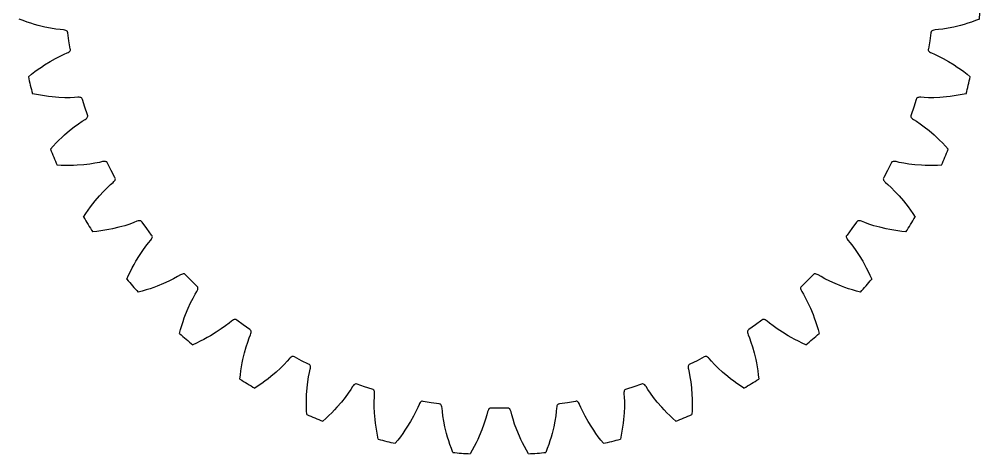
# Model space of a CAD drawing. Extents: x 5.5 to 80.9, y -37.7 to 37.7.
# Drawn here: x 5.6 to 80.9, y -37.7 to -3.6 of the extents above; entities that cross this region are included whole.
import ezdxf

# ---------------------------------------------------------------- set-up
doc = ezdxf.new("R2010")
doc.units = 0

msp = doc.modelspace()

# ---------------------------------------------------------------- linework, layer by layer
at = {"layer": 'layer0'}
for p, q in [((5.876, -3.759), (5.576, -3.648)), ((6.191, -3.869), (5.876, -3.759)), ((80.524, -3.759), (80.209, -3.869)), ((80.824, -3.648), (80.524, -3.759)), ((6.492, -3.967), (6.191, -3.869)), ((6.781, -4.055), (6.492, -3.967)), ((7.058, -4.133), (6.781, -4.055)), ((7.573, -4.26), (7.058, -4.133)), ((8.036, -4.354), (7.573, -4.26)), ((8.442, -4.419), (8.036, -4.354)), ((8.792, -4.46), (8.442, -4.419)), ((9.046, -4.482), (8.792, -4.46)), ((9.14, -4.498), (9.046, -4.482)), ((9.218, -4.52), (9.14, -4.498)), ((9.279, -4.546), (9.218, -4.52)), ((77.182, -4.52), (77.121, -4.546)), ((77.26, -4.498), (77.182, -4.52)), ((77.354, -4.482), (77.26, -4.498)), ((77.608, -4.46), (77.354, -4.482)), ((77.958, -4.419), (77.608, -4.46)), ((78.364, -4.354), (77.958, -4.419)), ((78.827, -4.26), (78.364, -4.354)), ((79.342, -4.133), (78.827, -4.26)), ((79.619, -4.055), (79.342, -4.133)), ((79.908, -3.967), (79.619, -4.055)), ((80.209, -3.869), (79.908, -3.967)), ((9.325, -4.577), (9.279, -4.546)), ((9.355, -4.611), (9.325, -4.577)), ((9.368, -4.648), (9.355, -4.611)), ((9.378, -4.722), (9.368, -4.648)), ((9.47, -5.342), (9.378, -4.722)), ((77.022, -4.722), (76.93, -5.342)), ((77.032, -4.648), (77.022, -4.722)), ((77.045, -4.611), (77.032, -4.648)), ((77.075, -4.577), (77.045, -4.611)), ((77.121, -4.546), (77.075, -4.577)), ((9.574, -5.96), (9.47, -5.342)), ((9.587, -6.034), (9.574, -5.96)), ((76.826, -5.96), (76.813, -6.034)), ((76.93, -5.342), (76.826, -5.96)), ((8, -6.958), (8.411, -6.726)), ((8.411, -6.726), (8.778, -6.539)), ((8.778, -6.539), (9.098, -6.391)), ((9.098, -6.391), (9.333, -6.291)), ((9.333, -6.291), (9.417, -6.247)), ((9.417, -6.247), (9.484, -6.203)), ((9.484, -6.203), (9.535, -6.159)), ((9.535, -6.159), (9.569, -6.115)), ((9.569, -6.115), (9.586, -6.073)), ((9.586, -6.073), (9.587, -6.034)), ((76.813, -6.034), (76.814, -6.073)), ((76.814, -6.073), (76.831, -6.115)), ((76.831, -6.115), (76.865, -6.159)), ((76.865, -6.159), (76.916, -6.203)), ((76.916, -6.203), (76.983, -6.247)), ((76.983, -6.247), (77.067, -6.291)), ((77.067, -6.291), (77.302, -6.391)), ((77.302, -6.391), (77.622, -6.539)), ((77.622, -6.539), (77.989, -6.726)), ((77.989, -6.726), (78.4, -6.958)), ((7.062, -7.57), (7.311, -7.397)), ((7.311, -7.397), (7.55, -7.238)), ((7.55, -7.238), (8, -6.958)), ((78.4, -6.958), (78.85, -7.238)), ((78.85, -7.238), (79.089, -7.397)), ((79.089, -7.397), (79.338, -7.57)), ((6.291, -8.157), (6.541, -7.958)), ((6.541, -7.958), (6.806, -7.757)), ((6.806, -7.757), (7.062, -7.57)), ((79.338, -7.57), (79.594, -7.757)), ((79.594, -7.757), (79.859, -7.958)), ((79.859, -7.958), (80.109, -8.157)), ((6.924, -9.552), (6.61, -9.488)), ((7.252, -9.611), (6.924, -9.552)), ((7.564, -9.661), (7.252, -9.611)), ((7.864, -9.702), (7.564, -9.661)), ((8.15, -9.736), (7.864, -9.702)), ((8.678, -9.781), (8.15, -9.736)), ((9.15, -9.801), (8.678, -9.781)), ((9.913, -9.787), (9.561, -9.802)), ((10.168, -9.77), (9.913, -9.787)), ((10.263, -9.771), (10.168, -9.77)), ((10.343, -9.78), (10.263, -9.771)), ((10.408, -9.796), (10.343, -9.78)), ((76.057, -9.78), (75.992, -9.796)), ((76.137, -9.771), (76.057, -9.78)), ((76.232, -9.77), (76.137, -9.771)), ((76.487, -9.787), (76.232, -9.77)), ((76.839, -9.802), (76.487, -9.787)), ((77.722, -9.781), (77.25, -9.801)), ((78.25, -9.736), (77.722, -9.781)), ((78.536, -9.702), (78.25, -9.736)), ((78.836, -9.661), (78.536, -9.702)), ((79.148, -9.611), (78.836, -9.661)), ((79.476, -9.552), (79.148, -9.611)), ((79.79, -9.488), (79.476, -9.552)), ((9.561, -9.802), (9.15, -9.801)), ((10.458, -9.82), (10.408, -9.796)), ((10.493, -9.849), (10.458, -9.82)), ((10.511, -9.883), (10.493, -9.849)), ((10.533, -9.955), (10.511, -9.883)), ((10.721, -10.553), (10.533, -9.955)), ((75.867, -9.955), (75.679, -10.553)), ((75.889, -9.883), (75.867, -9.955)), ((75.907, -9.849), (75.889, -9.883)), ((75.942, -9.82), (75.907, -9.849)), ((75.992, -9.796), (75.942, -9.82)), ((77.25, -9.801), (76.839, -9.802)), ((10.92, -11.147), (10.721, -10.553)), ((10.913, -11.349), (10.939, -11.301)), ((10.945, -11.218), (10.92, -11.147)), ((10.939, -11.301), (10.95, -11.257)), ((10.95, -11.257), (10.945, -11.218)), ((75.455, -11.218), (75.45, -11.257)), ((75.45, -11.257), (75.461, -11.301)), ((75.48, -11.147), (75.455, -11.218)), ((75.461, -11.301), (75.487, -11.349)), ((75.679, -10.553), (75.48, -11.147)), ((9.892, -12.085), (10.224, -11.843)), ((10.224, -11.843), (10.518, -11.647)), ((10.518, -11.647), (10.734, -11.512)), ((10.734, -11.512), (10.81, -11.455)), ((10.81, -11.455), (10.87, -11.401)), ((10.87, -11.401), (10.913, -11.349)), ((75.487, -11.349), (75.53, -11.401)), ((75.53, -11.401), (75.59, -11.455)), ((75.59, -11.455), (75.666, -11.512)), ((75.666, -11.512), (75.882, -11.647)), ((75.882, -11.647), (76.176, -11.843)), ((76.176, -11.843), (76.508, -12.085)), ((8.91, -12.921), (9.121, -12.726)), ((9.121, -12.726), (9.522, -12.379)), ((9.522, -12.379), (9.892, -12.085)), ((76.508, -12.085), (76.878, -12.379)), ((76.878, -12.379), (77.279, -12.726)), ((77.279, -12.726), (77.49, -12.921)), ((8.237, -13.595), (8.468, -13.354)), ((8.468, -13.354), (8.691, -13.13)), ((8.691, -13.13), (8.91, -12.921)), ((77.49, -12.921), (77.709, -13.13)), ((77.709, -13.13), (77.932, -13.354)), ((77.932, -13.354), (78.163, -13.595)), ((8.021, -13.831), (8.237, -13.595)), ((78.163, -13.595), (78.379, -13.831)), ((10.633, -15.061), (10.104, -15.099)), ((11.102, -15.007), (10.633, -15.061)), ((11.508, -14.943), (11.102, -15.007)), ((11.854, -14.874), (11.508, -14.943)), ((12.103, -14.817), (11.854, -14.874)), ((12.197, -14.803), (12.103, -14.817)), ((12.277, -14.8), (12.197, -14.803)), ((12.344, -14.806), (12.277, -14.8)), ((12.397, -14.821), (12.344, -14.806)), ((12.436, -14.844), (12.397, -14.821)), ((12.46, -14.875), (12.436, -14.844)), ((12.493, -14.943), (12.46, -14.875)), ((12.772, -15.504), (12.493, -14.943)), ((73.907, -14.943), (73.628, -15.504)), ((73.94, -14.875), (73.907, -14.943)), ((73.964, -14.844), (73.94, -14.875)), ((74.003, -14.821), (73.964, -14.844)), ((74.056, -14.806), (74.003, -14.821)), ((74.123, -14.8), (74.056, -14.806)), ((74.203, -14.803), (74.123, -14.8)), ((74.297, -14.817), (74.203, -14.803)), ((74.546, -14.874), (74.297, -14.817)), ((74.892, -14.943), (74.546, -14.874)), ((75.298, -15.007), (74.892, -14.943)), ((75.767, -15.061), (75.298, -15.007)), ((76.296, -15.099), (75.767, -15.061)), ((8.865, -15.109), (8.545, -15.095)), ((9.198, -15.116), (8.865, -15.109)), ((9.514, -15.117), (9.198, -15.116)), ((9.817, -15.111), (9.514, -15.117)), ((10.104, -15.099), (9.817, -15.111)), ((13.062, -16.06), (12.772, -15.504)), ((73.628, -15.504), (73.338, -16.06)), ((76.583, -15.111), (76.296, -15.099)), ((76.886, -15.117), (76.583, -15.111)), ((77.202, -15.116), (76.886, -15.117)), ((77.535, -15.109), (77.202, -15.116)), ((77.855, -15.095), (77.535, -15.109)), ((12.742, -16.617), (12.935, -16.449)), ((12.935, -16.449), (13.001, -16.381)), ((13.001, -16.381), (13.051, -16.318)), ((13.051, -16.318), (13.086, -16.26)), ((13.097, -16.126), (13.062, -16.06)), ((13.086, -16.26), (13.104, -16.209)), ((13.108, -16.163), (13.097, -16.126)), ((13.104, -16.209), (13.108, -16.163)), ((73.303, -16.126), (73.292, -16.163)), ((73.292, -16.163), (73.296, -16.209)), ((73.296, -16.209), (73.314, -16.26)), ((73.338, -16.06), (73.303, -16.126)), ((73.314, -16.26), (73.349, -16.318)), ((73.349, -16.318), (73.399, -16.381)), ((73.399, -16.381), (73.465, -16.449)), ((73.465, -16.449), (73.658, -16.617)), ((11.873, -17.495), (12.192, -17.147)), ((12.192, -17.147), (12.483, -16.856)), ((12.483, -16.856), (12.742, -16.617)), ((73.658, -16.617), (73.917, -16.856)), ((73.917, -16.856), (74.208, -17.147)), ((74.208, -17.147), (74.527, -17.495)), ((11.353, -18.126), (11.532, -17.9)), ((11.532, -17.9), (11.873, -17.495)), ((74.527, -17.495), (74.868, -17.9)), ((74.868, -17.9), (75.047, -18.126)), ((10.795, -18.897), (10.985, -18.623)), ((10.985, -18.623), (11.17, -18.367)), ((11.17, -18.367), (11.353, -18.126)), ((75.047, -18.126), (75.23, -18.367)), ((75.23, -18.367), (75.415, -18.623)), ((75.415, -18.623), (75.605, -18.897)), ((10.618, -19.164), (10.795, -18.897)), ((14.804, -19.499), (14.567, -19.594)), ((14.894, -19.471), (14.804, -19.499)), ((14.973, -19.455), (14.894, -19.471)), ((15.04, -19.45), (14.973, -19.455)), ((15.095, -19.457), (15.04, -19.45)), ((15.137, -19.474), (15.095, -19.457)), ((15.166, -19.501), (15.137, -19.474)), ((15.208, -19.563), (15.166, -19.501)), ((15.572, -20.073), (15.208, -19.563)), ((71.192, -19.563), (70.828, -20.073)), ((71.234, -19.501), (71.192, -19.563)), ((71.263, -19.474), (71.234, -19.501)), ((71.305, -19.457), (71.263, -19.474)), ((71.36, -19.45), (71.305, -19.457)), ((71.427, -19.455), (71.36, -19.45)), ((71.506, -19.471), (71.427, -19.455)), ((71.596, -19.499), (71.506, -19.471)), ((71.833, -19.594), (71.596, -19.499)), ((75.605, -18.897), (75.782, -19.164)), ((11.651, -20.294), (11.333, -20.331)), ((11.981, -20.249), (11.651, -20.294)), ((12.294, -20.2), (11.981, -20.249)), ((12.592, -20.147), (12.294, -20.2)), ((12.874, -20.09), (12.592, -20.147)), ((13.39, -19.97), (12.874, -20.09)), ((13.845, -19.843), (13.39, -19.97)), ((14.236, -19.717), (13.845, -19.843)), ((14.567, -19.594), (14.236, -19.717)), ((15.945, -20.577), (15.572, -20.073)), ((70.828, -20.073), (70.455, -20.577)), ((72.164, -19.717), (71.833, -19.594)), ((72.555, -19.843), (72.164, -19.717)), ((73.01, -19.97), (72.555, -19.843)), ((73.526, -20.09), (73.01, -19.97)), ((73.808, -20.147), (73.526, -20.09)), ((74.106, -20.2), (73.808, -20.147)), ((74.419, -20.249), (74.106, -20.2)), ((74.749, -20.294), (74.419, -20.249)), ((75.067, -20.331), (74.749, -20.294)), ((15.716, -21.177), (15.88, -20.981)), ((15.88, -20.981), (15.935, -20.904)), ((15.935, -20.904), (15.975, -20.833)), ((15.99, -20.636), (15.945, -20.577)), ((15.975, -20.833), (16, -20.771)), ((16.007, -20.672), (15.99, -20.636)), ((16, -20.771), (16.011, -20.717)), ((16.011, -20.717), (16.007, -20.672)), ((70.393, -20.672), (70.389, -20.717)), ((70.389, -20.717), (70.4, -20.771)), ((70.41, -20.636), (70.393, -20.672)), ((70.4, -20.771), (70.425, -20.833)), ((70.455, -20.577), (70.41, -20.636)), ((70.425, -20.833), (70.465, -20.904)), ((70.465, -20.904), (70.52, -20.981)), ((70.52, -20.981), (70.684, -21.177)), ((14.996, -22.18), (15.256, -21.786)), ((15.256, -21.786), (15.498, -21.453)), ((15.498, -21.453), (15.716, -21.177)), ((70.684, -21.177), (70.902, -21.453)), ((70.902, -21.453), (71.144, -21.786)), ((71.144, -21.786), (71.404, -22.18)), ((14.722, -22.634), (14.996, -22.18)), ((71.404, -22.18), (71.678, -22.634)), ((14.295, -23.434), (14.438, -23.152)), ((14.438, -23.152), (14.581, -22.885)), ((14.581, -22.885), (14.722, -22.634)), ((71.678, -22.634), (71.819, -22.885)), ((71.819, -22.885), (71.962, -23.152)), ((71.962, -23.152), (72.105, -23.434)), ((14.017, -24.025), (14.15, -23.734)), ((14.15, -23.734), (14.295, -23.434)), ((17.677, -24.005), (17.31, -24.191)), ((17.985, -23.832), (17.677, -24.005)), ((18.204, -23.701), (17.985, -23.832)), ((18.289, -23.659), (18.204, -23.701)), ((18.364, -23.631), (18.289, -23.659)), ((18.43, -23.616), (18.364, -23.631)), ((18.485, -23.614), (18.43, -23.616)), ((18.529, -23.624), (18.485, -23.614)), ((18.561, -23.647), (18.529, -23.624)), ((18.613, -23.701), (18.561, -23.647)), ((19.052, -24.148), (18.613, -23.701)), ((67.787, -23.701), (67.348, -24.148)), ((67.839, -23.647), (67.787, -23.701)), ((67.871, -23.624), (67.839, -23.647)), ((67.915, -23.614), (67.871, -23.624)), ((67.97, -23.616), (67.915, -23.614)), ((68.036, -23.631), (67.97, -23.616)), ((68.111, -23.659), (68.036, -23.631)), ((68.196, -23.701), (68.111, -23.659)), ((68.415, -23.832), (68.196, -23.701)), ((68.723, -24.005), (68.415, -23.832)), ((69.09, -24.191), (68.723, -24.005)), ((72.105, -23.434), (72.25, -23.734)), ((72.25, -23.734), (72.383, -24.025)), ((15.834, -24.786), (15.533, -24.884)), ((16.12, -24.687), (15.834, -24.786)), ((16.39, -24.587), (16.12, -24.687)), ((16.881, -24.387), (16.39, -24.587)), ((17.31, -24.191), (16.881, -24.387)), ((19.499, -24.587), (19.052, -24.148)), ((19.553, -24.639), (19.499, -24.587)), ((19.541, -24.911), (19.569, -24.836)), ((19.576, -24.671), (19.553, -24.639)), ((19.569, -24.836), (19.584, -24.77)), ((19.586, -24.715), (19.576, -24.671)), ((19.584, -24.77), (19.586, -24.715)), ((66.824, -24.671), (66.814, -24.715)), ((66.814, -24.715), (66.816, -24.77)), ((66.816, -24.77), (66.831, -24.836)), ((66.847, -24.639), (66.824, -24.671)), ((66.831, -24.836), (66.859, -24.911)), ((66.901, -24.587), (66.847, -24.639)), ((67.348, -24.148), (66.901, -24.587)), ((69.519, -24.387), (69.09, -24.191)), ((70.01, -24.587), (69.519, -24.387)), ((70.28, -24.687), (70.01, -24.587)), ((70.566, -24.786), (70.28, -24.687)), ((70.867, -24.884), (70.566, -24.786)), ((15.214, -24.98), (14.906, -25.066)), ((15.533, -24.884), (15.214, -24.98)), ((19.009, -25.89), (19.195, -25.523)), ((19.195, -25.523), (19.368, -25.215)), ((19.368, -25.215), (19.499, -24.996)), ((19.499, -24.996), (19.541, -24.911)), ((66.859, -24.911), (66.901, -24.996)), ((66.901, -24.996), (67.032, -25.215)), ((67.032, -25.215), (67.205, -25.523)), ((67.205, -25.523), (67.391, -25.89)), ((71.186, -24.98), (70.867, -24.884)), ((71.494, -25.066), (71.186, -24.98)), ((18.613, -26.81), (18.813, -26.319)), ((18.813, -26.319), (19.009, -25.89)), ((67.391, -25.89), (67.587, -26.319)), ((67.587, -26.319), (67.787, -26.81)), ((18.414, -27.366), (18.513, -27.08)), ((18.513, -27.08), (18.613, -26.81)), ((67.787, -26.81), (67.887, -27.08)), ((67.887, -27.08), (67.986, -27.366)), ((18.22, -27.986), (18.316, -27.667)), ((18.316, -27.667), (18.414, -27.366)), ((21.747, -27.702), (21.414, -27.944)), ((22.023, -27.484), (21.747, -27.702)), ((22.219, -27.32), (22.023, -27.484)), ((22.296, -27.265), (22.219, -27.32)), ((22.367, -27.225), (22.296, -27.265)), ((22.429, -27.2), (22.367, -27.225)), ((22.483, -27.189), (22.429, -27.2)), ((22.528, -27.193), (22.483, -27.189)), ((22.564, -27.21), (22.528, -27.193)), ((22.623, -27.255), (22.564, -27.21)), ((23.127, -27.628), (22.623, -27.255)), ((23.637, -27.992), (23.127, -27.628)), ((63.273, -27.628), (62.763, -27.992)), ((63.777, -27.255), (63.273, -27.628)), ((63.836, -27.21), (63.777, -27.255)), ((63.872, -27.193), (63.836, -27.21)), ((63.917, -27.189), (63.872, -27.193)), ((63.971, -27.2), (63.917, -27.189)), ((64.033, -27.225), (63.971, -27.2)), ((64.104, -27.265), (64.033, -27.225)), ((64.181, -27.32), (64.104, -27.265)), ((64.377, -27.484), (64.181, -27.32)), ((64.653, -27.702), (64.377, -27.484)), ((64.986, -27.944), (64.653, -27.702)), ((67.986, -27.366), (68.084, -27.667)), ((68.084, -27.667), (68.18, -27.986)), ((18.134, -28.294), (18.22, -27.986)), ((20.315, -28.619), (20.048, -28.762)), ((20.566, -28.478), (20.315, -28.619)), ((21.02, -28.204), (20.566, -28.478)), ((21.414, -27.944), (21.02, -28.204)), ((23.483, -28.964), (23.606, -28.633)), ((23.606, -28.633), (23.701, -28.396)), ((23.699, -28.034), (23.637, -27.992)), ((23.726, -28.063), (23.699, -28.034)), ((23.701, -28.396), (23.729, -28.306)), ((23.743, -28.105), (23.726, -28.063)), ((23.729, -28.306), (23.745, -28.227)), ((23.75, -28.16), (23.743, -28.105)), ((23.745, -28.227), (23.75, -28.16)), ((62.657, -28.105), (62.65, -28.16)), ((62.65, -28.16), (62.655, -28.227)), ((62.655, -28.227), (62.671, -28.306)), ((62.674, -28.063), (62.657, -28.105)), ((62.671, -28.306), (62.699, -28.396)), ((62.701, -28.034), (62.674, -28.063)), ((62.699, -28.396), (62.794, -28.633)), ((62.763, -27.992), (62.701, -28.034)), ((62.794, -28.633), (62.917, -28.964)), ((65.38, -28.204), (64.986, -27.944)), ((65.834, -28.478), (65.38, -28.204)), ((66.085, -28.619), (65.834, -28.478)), ((66.352, -28.762), (66.085, -28.619)), ((68.18, -27.986), (68.266, -28.294)), ((19.466, -29.05), (19.175, -29.183)), ((19.766, -28.905), (19.466, -29.05)), ((20.048, -28.762), (19.766, -28.905)), ((23.23, -29.81), (23.357, -29.355)), ((23.357, -29.355), (23.483, -28.964)), ((62.917, -28.964), (63.043, -29.355)), ((63.043, -29.355), (63.17, -29.81)), ((66.634, -28.905), (66.352, -28.762)), ((66.934, -29.05), (66.634, -28.905)), ((67.225, -29.183), (66.934, -29.05)), ((23.11, -30.326), (23.23, -29.81)), ((26.94, -30.114), (26.882, -30.149)), ((26.991, -30.096), (26.94, -30.114)), ((27.037, -30.092), (26.991, -30.096)), ((27.074, -30.103), (27.037, -30.092)), ((27.14, -30.138), (27.074, -30.103)), ((27.696, -30.428), (27.14, -30.138)), ((59.26, -30.138), (58.704, -30.428)), ((59.326, -30.103), (59.26, -30.138)), ((59.363, -30.092), (59.326, -30.103)), ((59.409, -30.096), (59.363, -30.092)), ((59.46, -30.114), (59.409, -30.096)), ((59.518, -30.149), (59.46, -30.114)), ((63.17, -29.81), (63.29, -30.326)), ((23, -30.906), (23.053, -30.608)), ((23.053, -30.608), (23.11, -30.326)), ((26.344, -30.717), (26.053, -31.008)), ((26.583, -30.458), (26.344, -30.717)), ((26.751, -30.265), (26.583, -30.458)), ((26.819, -30.199), (26.751, -30.265)), ((26.882, -30.149), (26.819, -30.199)), ((28.257, -30.707), (27.696, -30.428)), ((28.325, -30.74), (28.257, -30.707)), ((28.356, -30.764), (28.325, -30.74)), ((28.379, -30.803), (28.356, -30.764)), ((28.394, -30.856), (28.379, -30.803)), ((28.4, -30.923), (28.394, -30.856)), ((58.006, -30.856), (58, -30.923)), ((58.021, -30.803), (58.006, -30.856)), ((58.044, -30.764), (58.021, -30.803)), ((58.075, -30.74), (58.044, -30.764)), ((58.143, -30.707), (58.075, -30.74)), ((58.704, -30.428), (58.143, -30.707)), ((59.581, -30.199), (59.518, -30.149)), ((59.649, -30.265), (59.581, -30.199)), ((59.817, -30.458), (59.649, -30.265)), ((60.056, -30.717), (59.817, -30.458)), ((60.347, -31.008), (60.056, -30.717)), ((63.29, -30.326), (63.347, -30.608)), ((63.347, -30.608), (63.4, -30.906)), ((22.869, -31.867), (22.906, -31.549)), ((22.906, -31.549), (22.951, -31.219)), ((22.951, -31.219), (23, -30.906)), ((25.705, -31.327), (25.3, -31.668)), ((26.053, -31.008), (25.705, -31.327)), ((28.257, -31.692), (28.326, -31.346)), ((28.326, -31.346), (28.383, -31.097)), ((28.383, -31.097), (28.397, -31.003)), ((28.397, -31.003), (28.4, -30.923)), ((58, -30.923), (58.003, -31.003)), ((58.003, -31.003), (58.017, -31.097)), ((58.017, -31.097), (58.074, -31.346)), ((58.074, -31.346), (58.143, -31.692)), ((60.695, -31.327), (60.347, -31.008)), ((61.1, -31.668), (60.695, -31.327)), ((63.4, -30.906), (63.449, -31.219)), ((63.449, -31.219), (63.494, -31.549)), ((63.494, -31.549), (63.531, -31.867)), ((24.577, -32.215), (24.303, -32.405)), ((24.833, -32.03), (24.577, -32.215)), ((25.074, -31.847), (24.833, -32.03)), ((25.3, -31.668), (25.074, -31.847)), ((28.139, -32.567), (28.193, -32.098)), ((28.193, -32.098), (28.257, -31.692)), ((31.745, -32.39), (31.688, -32.466)), ((31.799, -32.33), (31.745, -32.39)), ((31.851, -32.287), (31.799, -32.33)), ((31.899, -32.261), (31.851, -32.287)), ((31.943, -32.25), (31.899, -32.261)), ((31.982, -32.255), (31.943, -32.25)), ((32.053, -32.28), (31.982, -32.255)), ((32.647, -32.479), (32.053, -32.28)), ((54.347, -32.28), (53.753, -32.479)), ((54.418, -32.255), (54.347, -32.28)), ((54.457, -32.25), (54.418, -32.255)), ((54.501, -32.261), (54.457, -32.25)), ((54.549, -32.287), (54.501, -32.261)), ((54.601, -32.33), (54.549, -32.287)), ((54.655, -32.39), (54.601, -32.33)), ((54.712, -32.466), (54.655, -32.39)), ((58.143, -31.692), (58.207, -32.098)), ((58.207, -32.098), (58.261, -32.567)), ((61.326, -31.847), (61.1, -31.668)), ((61.567, -32.03), (61.326, -31.847)), ((61.823, -32.215), (61.567, -32.03)), ((62.097, -32.405), (61.823, -32.215)), ((24.303, -32.405), (24.036, -32.582)), ((28.089, -33.383), (28.101, -33.096)), ((28.101, -33.096), (28.139, -32.567)), ((31.357, -32.976), (31.115, -33.308)), ((31.553, -32.682), (31.357, -32.976)), ((31.688, -32.466), (31.553, -32.682)), ((33.245, -32.667), (32.647, -32.479)), ((33.317, -32.689), (33.245, -32.667)), ((33.351, -32.707), (33.317, -32.689)), ((33.38, -32.742), (33.351, -32.707)), ((33.404, -32.792), (33.38, -32.742)), ((33.42, -32.857), (33.404, -32.792)), ((33.413, -33.287), (33.43, -33.032)), ((33.429, -32.937), (33.42, -32.857)), ((33.43, -33.032), (33.429, -32.937)), ((52.971, -32.937), (52.97, -33.032)), ((52.97, -33.032), (52.987, -33.287)), ((52.98, -32.857), (52.971, -32.937)), ((52.996, -32.792), (52.98, -32.857)), ((53.02, -32.742), (52.996, -32.792)), ((53.049, -32.707), (53.02, -32.742)), ((53.083, -32.689), (53.049, -32.707)), ((53.155, -32.667), (53.083, -32.689)), ((53.753, -32.479), (53.155, -32.667)), ((54.847, -32.682), (54.712, -32.466)), ((55.043, -32.976), (54.847, -32.682)), ((55.285, -33.308), (55.043, -32.976)), ((58.261, -32.567), (58.299, -33.096)), ((58.299, -33.096), (58.311, -33.383)), ((62.364, -32.582), (62.097, -32.405)), ((28.083, -33.686), (28.089, -33.383)), ((28.084, -34.002), (28.083, -33.686)), ((30.821, -33.678), (30.474, -34.079)), ((31.115, -33.308), (30.821, -33.678)), ((33.398, -33.639), (33.413, -33.287)), ((33.399, -34.05), (33.398, -33.639)), ((36.909, -33.867), (36.809, -34.102)), ((36.953, -33.783), (36.909, -33.867)), ((36.997, -33.716), (36.953, -33.783)), ((37.041, -33.665), (36.997, -33.716)), ((37.085, -33.631), (37.041, -33.665)), ((37.127, -33.614), (37.085, -33.631)), ((37.166, -33.613), (37.127, -33.614)), ((37.24, -33.626), (37.166, -33.613)), ((37.858, -33.73), (37.24, -33.626)), ((38.478, -33.822), (37.858, -33.73)), ((38.552, -33.832), (38.478, -33.822)), ((38.589, -33.845), (38.552, -33.832)), ((38.623, -33.875), (38.589, -33.845)), ((38.654, -33.921), (38.623, -33.875)), ((47.777, -33.875), (47.746, -33.921)), ((47.811, -33.845), (47.777, -33.875)), ((47.848, -33.832), (47.811, -33.845)), ((47.922, -33.822), (47.848, -33.832)), ((48.542, -33.73), (47.922, -33.822)), ((49.16, -33.626), (48.542, -33.73)), ((49.234, -33.613), (49.16, -33.626)), ((49.273, -33.614), (49.234, -33.613)), ((49.315, -33.631), (49.273, -33.614)), ((49.359, -33.665), (49.315, -33.631)), ((49.403, -33.716), (49.359, -33.665)), ((49.447, -33.783), (49.403, -33.716)), ((49.491, -33.867), (49.447, -33.783)), ((49.591, -34.102), (49.491, -33.867)), ((52.987, -33.287), (53.002, -33.639)), ((53.002, -33.639), (53.001, -34.05)), ((55.579, -33.678), (55.285, -33.308)), ((55.926, -34.079), (55.579, -33.678)), ((58.311, -33.383), (58.317, -33.686)), ((58.317, -33.686), (58.316, -34.002)), ((28.091, -34.335), (28.084, -34.002)), ((28.105, -34.655), (28.091, -34.335)), ((30.07, -34.509), (29.846, -34.732)), ((30.279, -34.29), (30.07, -34.509)), ((30.474, -34.079), (30.279, -34.29)), ((33.419, -34.522), (33.399, -34.05)), ((33.464, -35.05), (33.419, -34.522)), ((36.661, -34.422), (36.474, -34.789)), ((36.809, -34.102), (36.661, -34.422)), ((38.68, -33.982), (38.654, -33.921)), ((38.702, -34.06), (38.68, -33.982)), ((38.718, -34.154), (38.702, -34.06)), ((38.74, -34.408), (38.718, -34.154)), ((38.781, -34.758), (38.74, -34.408)), ((42.284, -34.434), (42.222, -34.682)), ((42.314, -34.345), (42.284, -34.434)), ((42.348, -34.271), (42.314, -34.345)), ((42.384, -34.214), (42.348, -34.271)), ((42.421, -34.174), (42.384, -34.214)), ((42.46, -34.15), (42.421, -34.174)), ((42.498, -34.143), (42.46, -34.15)), ((42.573, -34.144), (42.498, -34.143)), ((43.2, -34.15), (42.573, -34.144)), ((43.827, -34.144), (43.2, -34.15)), ((43.902, -34.143), (43.827, -34.144)), ((43.94, -34.15), (43.902, -34.143)), ((43.979, -34.174), (43.94, -34.15)), ((44.016, -34.214), (43.979, -34.174)), ((44.052, -34.271), (44.016, -34.214)), ((44.086, -34.345), (44.052, -34.271)), ((44.116, -34.434), (44.086, -34.345)), ((44.178, -34.682), (44.116, -34.434)), ((47.66, -34.408), (47.619, -34.758)), ((47.682, -34.154), (47.66, -34.408)), ((47.698, -34.06), (47.682, -34.154)), ((47.72, -33.982), (47.698, -34.06)), ((47.746, -33.921), (47.72, -33.982)), ((49.739, -34.422), (49.591, -34.102)), ((49.926, -34.789), (49.739, -34.422)), ((52.981, -34.522), (52.936, -35.05)), ((53.001, -34.05), (52.981, -34.522)), ((56.121, -34.29), (55.926, -34.079)), ((56.33, -34.509), (56.121, -34.29)), ((56.554, -34.732), (56.33, -34.509)), ((58.309, -34.335), (58.295, -34.655)), ((58.316, -34.002), (58.309, -34.335)), ((29.605, -34.963), (29.369, -35.179)), ((29.846, -34.732), (29.605, -34.963)), ((33.498, -35.336), (33.464, -35.05)), ((33.539, -35.636), (33.498, -35.336)), ((36.242, -35.2), (35.962, -35.65)), ((36.474, -34.789), (36.242, -35.2)), ((38.846, -35.164), (38.781, -34.758)), ((38.94, -35.627), (38.846, -35.164)), ((41.999, -35.413), (41.834, -35.855)), ((42.127, -35.022), (41.999, -35.413)), ((42.222, -34.682), (42.127, -35.022)), ((44.273, -35.022), (44.178, -34.682)), ((44.401, -35.413), (44.273, -35.022)), ((44.566, -35.855), (44.401, -35.413)), ((47.554, -35.164), (47.46, -35.627)), ((47.619, -34.758), (47.554, -35.164)), ((50.158, -35.2), (49.926, -34.789)), ((50.438, -35.65), (50.158, -35.2)), ((52.902, -35.336), (52.861, -35.636)), ((52.936, -35.05), (52.902, -35.336)), ((56.795, -34.963), (56.554, -34.732)), ((57.031, -35.179), (56.795, -34.963)), ((33.589, -35.948), (33.539, -35.636)), ((33.648, -36.276), (33.589, -35.948)), ((35.63, -36.138), (35.443, -36.394)), ((35.803, -35.889), (35.63, -36.138)), ((35.962, -35.65), (35.803, -35.889)), ((39.067, -36.142), (38.94, -35.627)), ((39.145, -36.419), (39.067, -36.142)), ((41.834, -35.855), (41.628, -36.343)), ((44.772, -36.343), (44.566, -35.855)), ((47.333, -36.142), (47.255, -36.419)), ((47.46, -35.627), (47.333, -36.142)), ((50.597, -35.889), (50.438, -35.65)), ((50.77, -36.138), (50.597, -35.889)), ((50.957, -36.394), (50.77, -36.138)), ((52.811, -35.948), (52.752, -36.276)), ((52.861, -35.636), (52.811, -35.948)), ((33.712, -36.59), (33.648, -36.276)), ((35.242, -36.659), (35.043, -36.909)), ((35.443, -36.394), (35.242, -36.659)), ((39.233, -36.708), (39.145, -36.419)), ((39.331, -37.009), (39.233, -36.708)), ((41.376, -36.877), (41.232, -37.159)), ((41.508, -36.605), (41.376, -36.877)), ((41.628, -36.343), (41.508, -36.605)), ((44.892, -36.605), (44.772, -36.343)), ((45.024, -36.877), (44.892, -36.605)), ((45.168, -37.159), (45.024, -36.877)), ((47.167, -36.708), (47.069, -37.009)), ((47.255, -36.419), (47.167, -36.708)), ((51.158, -36.659), (50.957, -36.394)), ((51.357, -36.909), (51.158, -36.659)), ((52.752, -36.276), (52.688, -36.59)), ((39.441, -37.324), (39.331, -37.009)), ((39.552, -37.624), (39.441, -37.324)), ((41.074, -37.452), (40.917, -37.731)), ((41.232, -37.159), (41.074, -37.452)), ((45.326, -37.452), (45.168, -37.159)), ((45.483, -37.731), (45.326, -37.452)), ((46.959, -37.324), (46.848, -37.624)), ((47.069, -37.009), (46.959, -37.324))]:
    msp.add_line(p, q, dxfattribs=at)
for start, end in [(354.46239, 356.53761), (192.46239, 194.53761), (345.46239, 347.53761), (201.46239, 203.53761), (336.46239, 338.53761), (210.46239, 212.53761), (327.46239, 329.53761), (219.46239, 221.53761), (318.46239, 320.53761), (228.46239, 230.53761), (309.46239, 311.53761), (237.46239, 239.53761), (300.46239, 302.53761), (246.46239, 248.53761), (291.46239, 293.53761), (255.46239, 257.53761), (282.46239, 284.53761), (264.46239, 266.53761), (273.46239, 275.53761)]:
    msp.add_arc((43.2, 0), 37.8, start, end, dxfattribs=at)
at = {"layer": 'layer1'}
for p, q in [((5.876, -3.759), (5.576, -3.648)), ((6.191, -3.869), (5.876, -3.759)), ((80.524, -3.759), (80.209, -3.869)), ((80.824, -3.648), (80.524, -3.759)), ((6.492, -3.967), (6.191, -3.869)), ((6.781, -4.055), (6.492, -3.967)), ((7.058, -4.133), (6.781, -4.055)), ((7.573, -4.26), (7.058, -4.133)), ((8.036, -4.354), (7.573, -4.26)), ((8.442, -4.419), (8.036, -4.354)), ((8.792, -4.46), (8.442, -4.419)), ((9.046, -4.482), (8.792, -4.46)), ((9.14, -4.498), (9.046, -4.482)), ((9.218, -4.52), (9.14, -4.498)), ((9.279, -4.546), (9.218, -4.52)), ((77.182, -4.52), (77.121, -4.546)), ((77.26, -4.498), (77.182, -4.52)), ((77.354, -4.482), (77.26, -4.498)), ((77.608, -4.46), (77.354, -4.482)), ((77.958, -4.419), (77.608, -4.46)), ((78.364, -4.354), (77.958, -4.419)), ((78.827, -4.26), (78.364, -4.354)), ((79.342, -4.133), (78.827, -4.26)), ((79.619, -4.055), (79.342, -4.133)), ((79.908, -3.967), (79.619, -4.055)), ((80.209, -3.869), (79.908, -3.967)), ((9.325, -4.577), (9.279, -4.546)), ((9.355, -4.611), (9.325, -4.577)), ((9.368, -4.648), (9.355, -4.611)), ((9.378, -4.722), (9.368, -4.648)), ((9.47, -5.342), (9.378, -4.722)), ((77.022, -4.722), (76.93, -5.342)), ((77.032, -4.648), (77.022, -4.722)), ((77.045, -4.611), (77.032, -4.648)), ((77.075, -4.577), (77.045, -4.611)), ((77.121, -4.546), (77.075, -4.577)), ((9.574, -5.96), (9.47, -5.342)), ((9.587, -6.034), (9.574, -5.96)), ((76.826, -5.96), (76.813, -6.034)), ((76.93, -5.342), (76.826, -5.96)), ((8, -6.958), (8.411, -6.726)), ((8.411, -6.726), (8.778, -6.539)), ((8.778, -6.539), (9.098, -6.391)), ((9.098, -6.391), (9.333, -6.291)), ((9.333, -6.291), (9.417, -6.247)), ((9.417, -6.247), (9.484, -6.203)), ((9.484, -6.203), (9.535, -6.159)), ((9.535, -6.159), (9.569, -6.115)), ((9.569, -6.115), (9.586, -6.073)), ((9.586, -6.073), (9.587, -6.034)), ((76.813, -6.034), (76.814, -6.073)), ((76.814, -6.073), (76.831, -6.115)), ((76.831, -6.115), (76.865, -6.159)), ((76.865, -6.159), (76.916, -6.203)), ((76.916, -6.203), (76.983, -6.247)), ((76.983, -6.247), (77.067, -6.291)), ((77.067, -6.291), (77.302, -6.391)), ((77.302, -6.391), (77.622, -6.539)), ((77.622, -6.539), (77.989, -6.726)), ((77.989, -6.726), (78.4, -6.958)), ((7.062, -7.57), (7.311, -7.397)), ((7.311, -7.397), (7.55, -7.238)), ((7.55, -7.238), (8, -6.958)), ((78.4, -6.958), (78.85, -7.238)), ((78.85, -7.238), (79.089, -7.397)), ((79.089, -7.397), (79.338, -7.57)), ((6.291, -8.157), (6.541, -7.958)), ((6.541, -7.958), (6.806, -7.757)), ((6.806, -7.757), (7.062, -7.57)), ((79.338, -7.57), (79.594, -7.757)), ((79.594, -7.757), (79.859, -7.958)), ((79.859, -7.958), (80.109, -8.157)), ((6.924, -9.552), (6.61, -9.488)), ((7.252, -9.611), (6.924, -9.552)), ((7.564, -9.661), (7.252, -9.611)), ((7.864, -9.702), (7.564, -9.661)), ((8.15, -9.736), (7.864, -9.702)), ((8.678, -9.781), (8.15, -9.736)), ((9.15, -9.801), (8.678, -9.781)), ((9.913, -9.787), (9.561, -9.802)), ((10.168, -9.77), (9.913, -9.787)), ((10.263, -9.771), (10.168, -9.77)), ((10.343, -9.78), (10.263, -9.771)), ((10.408, -9.796), (10.343, -9.78)), ((76.057, -9.78), (75.992, -9.796)), ((76.137, -9.771), (76.057, -9.78)), ((76.232, -9.77), (76.137, -9.771)), ((76.487, -9.787), (76.232, -9.77)), ((76.839, -9.802), (76.487, -9.787)), ((77.722, -9.781), (77.25, -9.801)), ((78.25, -9.736), (77.722, -9.781)), ((78.536, -9.702), (78.25, -9.736)), ((78.836, -9.661), (78.536, -9.702)), ((79.148, -9.611), (78.836, -9.661)), ((79.476, -9.552), (79.148, -9.611)), ((79.79, -9.488), (79.476, -9.552)), ((9.561, -9.802), (9.15, -9.801)), ((10.458, -9.82), (10.408, -9.796)), ((10.493, -9.849), (10.458, -9.82)), ((10.511, -9.883), (10.493, -9.849)), ((10.533, -9.955), (10.511, -9.883)), ((10.721, -10.553), (10.533, -9.955)), ((75.867, -9.955), (75.679, -10.553)), ((75.889, -9.883), (75.867, -9.955)), ((75.907, -9.849), (75.889, -9.883)), ((75.942, -9.82), (75.907, -9.849)), ((75.992, -9.796), (75.942, -9.82)), ((77.25, -9.801), (76.839, -9.802)), ((10.92, -11.147), (10.721, -10.553)), ((10.913, -11.349), (10.939, -11.301)), ((10.945, -11.218), (10.92, -11.147)), ((10.939, -11.301), (10.95, -11.257)), ((10.95, -11.257), (10.945, -11.218)), ((75.455, -11.218), (75.45, -11.257)), ((75.45, -11.257), (75.461, -11.301)), ((75.48, -11.147), (75.455, -11.218)), ((75.461, -11.301), (75.487, -11.349)), ((75.679, -10.553), (75.48, -11.147)), ((9.892, -12.085), (10.224, -11.843)), ((10.224, -11.843), (10.518, -11.647)), ((10.518, -11.647), (10.734, -11.512)), ((10.734, -11.512), (10.81, -11.455)), ((10.81, -11.455), (10.87, -11.401)), ((10.87, -11.401), (10.913, -11.349)), ((75.487, -11.349), (75.53, -11.401)), ((75.53, -11.401), (75.59, -11.455)), ((75.59, -11.455), (75.666, -11.512)), ((75.666, -11.512), (75.882, -11.647)), ((75.882, -11.647), (76.176, -11.843)), ((76.176, -11.843), (76.508, -12.085)), ((8.91, -12.921), (9.121, -12.726)), ((9.121, -12.726), (9.522, -12.379)), ((9.522, -12.379), (9.892, -12.085)), ((76.508, -12.085), (76.878, -12.379)), ((76.878, -12.379), (77.279, -12.726)), ((77.279, -12.726), (77.49, -12.921)), ((8.237, -13.595), (8.468, -13.354)), ((8.468, -13.354), (8.691, -13.13)), ((8.691, -13.13), (8.91, -12.921)), ((77.49, -12.921), (77.709, -13.13)), ((77.709, -13.13), (77.932, -13.354)), ((77.932, -13.354), (78.163, -13.595)), ((8.021, -13.831), (8.237, -13.595)), ((78.163, -13.595), (78.379, -13.831)), ((10.633, -15.061), (10.104, -15.099)), ((11.102, -15.007), (10.633, -15.061)), ((11.508, -14.943), (11.102, -15.007)), ((11.854, -14.874), (11.508, -14.943)), ((12.103, -14.817), (11.854, -14.874)), ((12.197, -14.803), (12.103, -14.817)), ((12.277, -14.8), (12.197, -14.803)), ((12.344, -14.806), (12.277, -14.8)), ((12.397, -14.821), (12.344, -14.806)), ((12.436, -14.844), (12.397, -14.821)), ((12.46, -14.875), (12.436, -14.844)), ((12.493, -14.943), (12.46, -14.875)), ((12.772, -15.504), (12.493, -14.943)), ((73.907, -14.943), (73.628, -15.504)), ((73.94, -14.875), (73.907, -14.943)), ((73.964, -14.844), (73.94, -14.875)), ((74.003, -14.821), (73.964, -14.844)), ((74.056, -14.806), (74.003, -14.821)), ((74.123, -14.8), (74.056, -14.806)), ((74.203, -14.803), (74.123, -14.8)), ((74.297, -14.817), (74.203, -14.803)), ((74.546, -14.874), (74.297, -14.817)), ((74.892, -14.943), (74.546, -14.874)), ((75.298, -15.007), (74.892, -14.943)), ((75.767, -15.061), (75.298, -15.007)), ((76.296, -15.099), (75.767, -15.061)), ((8.865, -15.109), (8.545, -15.095)), ((9.198, -15.116), (8.865, -15.109)), ((9.514, -15.117), (9.198, -15.116)), ((9.817, -15.111), (9.514, -15.117)), ((10.104, -15.099), (9.817, -15.111)), ((13.062, -16.06), (12.772, -15.504)), ((73.628, -15.504), (73.338, -16.06)), ((76.583, -15.111), (76.296, -15.099)), ((76.886, -15.117), (76.583, -15.111)), ((77.202, -15.116), (76.886, -15.117)), ((77.535, -15.109), (77.202, -15.116)), ((77.855, -15.095), (77.535, -15.109)), ((12.742, -16.617), (12.935, -16.449)), ((12.935, -16.449), (13.001, -16.381)), ((13.001, -16.381), (13.051, -16.318)), ((13.051, -16.318), (13.086, -16.26)), ((13.097, -16.126), (13.062, -16.06)), ((13.086, -16.26), (13.104, -16.209)), ((13.108, -16.163), (13.097, -16.126)), ((13.104, -16.209), (13.108, -16.163)), ((73.303, -16.126), (73.292, -16.163)), ((73.292, -16.163), (73.296, -16.209)), ((73.296, -16.209), (73.314, -16.26)), ((73.338, -16.06), (73.303, -16.126)), ((73.314, -16.26), (73.349, -16.318)), ((73.349, -16.318), (73.399, -16.381)), ((73.399, -16.381), (73.465, -16.449)), ((73.465, -16.449), (73.658, -16.617)), ((11.873, -17.495), (12.192, -17.147)), ((12.192, -17.147), (12.483, -16.856)), ((12.483, -16.856), (12.742, -16.617)), ((73.658, -16.617), (73.917, -16.856)), ((73.917, -16.856), (74.208, -17.147)), ((74.208, -17.147), (74.527, -17.495)), ((11.353, -18.126), (11.532, -17.9)), ((11.532, -17.9), (11.873, -17.495)), ((74.527, -17.495), (74.868, -17.9)), ((74.868, -17.9), (75.047, -18.126)), ((10.795, -18.897), (10.985, -18.623)), ((10.985, -18.623), (11.17, -18.367)), ((11.17, -18.367), (11.353, -18.126)), ((75.047, -18.126), (75.23, -18.367)), ((75.23, -18.367), (75.415, -18.623)), ((75.415, -18.623), (75.605, -18.897)), ((10.618, -19.164), (10.795, -18.897)), ((14.804, -19.499), (14.567, -19.594)), ((14.894, -19.471), (14.804, -19.499)), ((14.973, -19.455), (14.894, -19.471)), ((15.04, -19.45), (14.973, -19.455)), ((15.095, -19.457), (15.04, -19.45)), ((15.137, -19.474), (15.095, -19.457)), ((15.166, -19.501), (15.137, -19.474)), ((15.208, -19.563), (15.166, -19.501)), ((15.572, -20.073), (15.208, -19.563)), ((71.192, -19.563), (70.828, -20.073)), ((71.234, -19.501), (71.192, -19.563)), ((71.263, -19.474), (71.234, -19.501)), ((71.305, -19.457), (71.263, -19.474)), ((71.36, -19.45), (71.305, -19.457)), ((71.427, -19.455), (71.36, -19.45)), ((71.506, -19.471), (71.427, -19.455)), ((71.596, -19.499), (71.506, -19.471)), ((71.833, -19.594), (71.596, -19.499)), ((75.605, -18.897), (75.782, -19.164)), ((11.651, -20.294), (11.333, -20.331)), ((11.981, -20.249), (11.651, -20.294)), ((12.294, -20.2), (11.981, -20.249)), ((12.592, -20.147), (12.294, -20.2)), ((12.874, -20.09), (12.592, -20.147)), ((13.39, -19.97), (12.874, -20.09)), ((13.845, -19.843), (13.39, -19.97)), ((14.236, -19.717), (13.845, -19.843)), ((14.567, -19.594), (14.236, -19.717)), ((15.945, -20.577), (15.572, -20.073)), ((70.828, -20.073), (70.455, -20.577)), ((72.164, -19.717), (71.833, -19.594)), ((72.555, -19.843), (72.164, -19.717)), ((73.01, -19.97), (72.555, -19.843)), ((73.526, -20.09), (73.01, -19.97)), ((73.808, -20.147), (73.526, -20.09)), ((74.106, -20.2), (73.808, -20.147)), ((74.419, -20.249), (74.106, -20.2)), ((74.749, -20.294), (74.419, -20.249)), ((75.067, -20.331), (74.749, -20.294)), ((15.716, -21.177), (15.88, -20.981)), ((15.88, -20.981), (15.935, -20.904)), ((15.935, -20.904), (15.975, -20.833)), ((15.99, -20.636), (15.945, -20.577)), ((15.975, -20.833), (16, -20.771)), ((16.007, -20.672), (15.99, -20.636)), ((16, -20.771), (16.011, -20.717)), ((16.011, -20.717), (16.007, -20.672)), ((70.393, -20.672), (70.389, -20.717)), ((70.389, -20.717), (70.4, -20.771)), ((70.41, -20.636), (70.393, -20.672)), ((70.4, -20.771), (70.425, -20.833)), ((70.455, -20.577), (70.41, -20.636)), ((70.425, -20.833), (70.465, -20.904)), ((70.465, -20.904), (70.52, -20.981)), ((70.52, -20.981), (70.684, -21.177)), ((14.996, -22.18), (15.256, -21.786)), ((15.256, -21.786), (15.498, -21.453)), ((15.498, -21.453), (15.716, -21.177)), ((70.684, -21.177), (70.902, -21.453)), ((70.902, -21.453), (71.144, -21.786)), ((71.144, -21.786), (71.404, -22.18)), ((14.722, -22.634), (14.996, -22.18)), ((71.404, -22.18), (71.678, -22.634)), ((14.295, -23.434), (14.438, -23.152)), ((14.438, -23.152), (14.581, -22.885)), ((14.581, -22.885), (14.722, -22.634)), ((71.678, -22.634), (71.819, -22.885)), ((71.819, -22.885), (71.962, -23.152)), ((71.962, -23.152), (72.105, -23.434)), ((14.017, -24.025), (14.15, -23.734)), ((14.15, -23.734), (14.295, -23.434)), ((17.677, -24.005), (17.31, -24.191)), ((17.985, -23.832), (17.677, -24.005)), ((18.204, -23.701), (17.985, -23.832)), ((18.289, -23.659), (18.204, -23.701)), ((18.364, -23.631), (18.289, -23.659)), ((18.43, -23.616), (18.364, -23.631)), ((18.485, -23.614), (18.43, -23.616)), ((18.529, -23.624), (18.485, -23.614)), ((18.561, -23.647), (18.529, -23.624)), ((18.613, -23.701), (18.561, -23.647)), ((19.052, -24.148), (18.613, -23.701)), ((67.787, -23.701), (67.348, -24.148)), ((67.839, -23.647), (67.787, -23.701)), ((67.871, -23.624), (67.839, -23.647)), ((67.915, -23.614), (67.871, -23.624)), ((67.97, -23.616), (67.915, -23.614)), ((68.036, -23.631), (67.97, -23.616)), ((68.111, -23.659), (68.036, -23.631)), ((68.196, -23.701), (68.111, -23.659)), ((68.415, -23.832), (68.196, -23.701)), ((68.723, -24.005), (68.415, -23.832)), ((69.09, -24.191), (68.723, -24.005)), ((72.105, -23.434), (72.25, -23.734)), ((72.25, -23.734), (72.383, -24.025)), ((15.834, -24.786), (15.533, -24.884)), ((16.12, -24.687), (15.834, -24.786)), ((16.39, -24.587), (16.12, -24.687)), ((16.881, -24.387), (16.39, -24.587)), ((17.31, -24.191), (16.881, -24.387)), ((19.499, -24.587), (19.052, -24.148)), ((19.553, -24.639), (19.499, -24.587)), ((19.541, -24.911), (19.569, -24.836)), ((19.576, -24.671), (19.553, -24.639)), ((19.569, -24.836), (19.584, -24.77)), ((19.586, -24.715), (19.576, -24.671)), ((19.584, -24.77), (19.586, -24.715)), ((66.824, -24.671), (66.814, -24.715)), ((66.814, -24.715), (66.816, -24.77)), ((66.816, -24.77), (66.831, -24.836)), ((66.847, -24.639), (66.824, -24.671)), ((66.831, -24.836), (66.859, -24.911)), ((66.901, -24.587), (66.847, -24.639)), ((67.348, -24.148), (66.901, -24.587)), ((69.519, -24.387), (69.09, -24.191)), ((70.01, -24.587), (69.519, -24.387)), ((70.28, -24.687), (70.01, -24.587)), ((70.566, -24.786), (70.28, -24.687)), ((70.867, -24.884), (70.566, -24.786)), ((15.214, -24.98), (14.906, -25.066)), ((15.533, -24.884), (15.214, -24.98)), ((19.009, -25.89), (19.195, -25.523)), ((19.195, -25.523), (19.368, -25.215)), ((19.368, -25.215), (19.499, -24.996)), ((19.499, -24.996), (19.541, -24.911)), ((66.859, -24.911), (66.901, -24.996)), ((66.901, -24.996), (67.032, -25.215)), ((67.032, -25.215), (67.205, -25.523)), ((67.205, -25.523), (67.391, -25.89)), ((71.186, -24.98), (70.867, -24.884)), ((71.494, -25.066), (71.186, -24.98)), ((18.613, -26.81), (18.813, -26.319)), ((18.813, -26.319), (19.009, -25.89)), ((67.391, -25.89), (67.587, -26.319)), ((67.587, -26.319), (67.787, -26.81)), ((18.414, -27.366), (18.513, -27.08)), ((18.513, -27.08), (18.613, -26.81)), ((67.787, -26.81), (67.887, -27.08)), ((67.887, -27.08), (67.986, -27.366)), ((18.22, -27.986), (18.316, -27.667)), ((18.316, -27.667), (18.414, -27.366)), ((21.747, -27.702), (21.414, -27.944)), ((22.023, -27.484), (21.747, -27.702)), ((22.219, -27.32), (22.023, -27.484)), ((22.296, -27.265), (22.219, -27.32)), ((22.367, -27.225), (22.296, -27.265)), ((22.429, -27.2), (22.367, -27.225)), ((22.483, -27.189), (22.429, -27.2)), ((22.528, -27.193), (22.483, -27.189)), ((22.564, -27.21), (22.528, -27.193)), ((22.623, -27.255), (22.564, -27.21)), ((23.127, -27.628), (22.623, -27.255)), ((23.637, -27.992), (23.127, -27.628)), ((63.273, -27.628), (62.763, -27.992)), ((63.777, -27.255), (63.273, -27.628)), ((63.836, -27.21), (63.777, -27.255)), ((63.872, -27.193), (63.836, -27.21)), ((63.917, -27.189), (63.872, -27.193)), ((63.971, -27.2), (63.917, -27.189)), ((64.033, -27.225), (63.971, -27.2)), ((64.104, -27.265), (64.033, -27.225)), ((64.181, -27.32), (64.104, -27.265)), ((64.377, -27.484), (64.181, -27.32)), ((64.653, -27.702), (64.377, -27.484)), ((64.986, -27.944), (64.653, -27.702)), ((67.986, -27.366), (68.084, -27.667)), ((68.084, -27.667), (68.18, -27.986)), ((18.134, -28.294), (18.22, -27.986)), ((20.315, -28.619), (20.048, -28.762)), ((20.566, -28.478), (20.315, -28.619)), ((21.02, -28.204), (20.566, -28.478)), ((21.414, -27.944), (21.02, -28.204)), ((23.483, -28.964), (23.606, -28.633)), ((23.606, -28.633), (23.701, -28.396)), ((23.699, -28.034), (23.637, -27.992)), ((23.726, -28.063), (23.699, -28.034)), ((23.701, -28.396), (23.729, -28.306)), ((23.743, -28.105), (23.726, -28.063)), ((23.729, -28.306), (23.745, -28.227)), ((23.75, -28.16), (23.743, -28.105)), ((23.745, -28.227), (23.75, -28.16)), ((62.657, -28.105), (62.65, -28.16)), ((62.65, -28.16), (62.655, -28.227)), ((62.655, -28.227), (62.671, -28.306)), ((62.674, -28.063), (62.657, -28.105)), ((62.671, -28.306), (62.699, -28.396)), ((62.701, -28.034), (62.674, -28.063)), ((62.699, -28.396), (62.794, -28.633)), ((62.763, -27.992), (62.701, -28.034)), ((62.794, -28.633), (62.917, -28.964)), ((65.38, -28.204), (64.986, -27.944)), ((65.834, -28.478), (65.38, -28.204)), ((66.085, -28.619), (65.834, -28.478)), ((66.352, -28.762), (66.085, -28.619)), ((68.18, -27.986), (68.266, -28.294)), ((19.466, -29.05), (19.175, -29.183)), ((19.766, -28.905), (19.466, -29.05)), ((20.048, -28.762), (19.766, -28.905)), ((23.23, -29.81), (23.357, -29.355)), ((23.357, -29.355), (23.483, -28.964)), ((62.917, -28.964), (63.043, -29.355)), ((63.043, -29.355), (63.17, -29.81)), ((66.634, -28.905), (66.352, -28.762)), ((66.934, -29.05), (66.634, -28.905)), ((67.225, -29.183), (66.934, -29.05)), ((23.11, -30.326), (23.23, -29.81)), ((26.94, -30.114), (26.882, -30.149)), ((26.991, -30.096), (26.94, -30.114)), ((27.037, -30.092), (26.991, -30.096)), ((27.074, -30.103), (27.037, -30.092)), ((27.14, -30.138), (27.074, -30.103)), ((27.696, -30.428), (27.14, -30.138)), ((59.26, -30.138), (58.704, -30.428)), ((59.326, -30.103), (59.26, -30.138)), ((59.363, -30.092), (59.326, -30.103)), ((59.409, -30.096), (59.363, -30.092)), ((59.46, -30.114), (59.409, -30.096)), ((59.518, -30.149), (59.46, -30.114)), ((63.17, -29.81), (63.29, -30.326)), ((23, -30.906), (23.053, -30.608)), ((23.053, -30.608), (23.11, -30.326)), ((26.344, -30.717), (26.053, -31.008)), ((26.583, -30.458), (26.344, -30.717)), ((26.751, -30.265), (26.583, -30.458)), ((26.819, -30.199), (26.751, -30.265)), ((26.882, -30.149), (26.819, -30.199)), ((28.257, -30.707), (27.696, -30.428)), ((28.325, -30.74), (28.257, -30.707)), ((28.356, -30.764), (28.325, -30.74)), ((28.379, -30.803), (28.356, -30.764)), ((28.394, -30.856), (28.379, -30.803)), ((28.4, -30.923), (28.394, -30.856)), ((58.006, -30.856), (58, -30.923)), ((58.021, -30.803), (58.006, -30.856)), ((58.044, -30.764), (58.021, -30.803)), ((58.075, -30.74), (58.044, -30.764)), ((58.143, -30.707), (58.075, -30.74)), ((58.704, -30.428), (58.143, -30.707)), ((59.581, -30.199), (59.518, -30.149)), ((59.649, -30.265), (59.581, -30.199)), ((59.817, -30.458), (59.649, -30.265)), ((60.056, -30.717), (59.817, -30.458)), ((60.347, -31.008), (60.056, -30.717)), ((63.29, -30.326), (63.347, -30.608)), ((63.347, -30.608), (63.4, -30.906)), ((22.869, -31.867), (22.906, -31.549)), ((22.906, -31.549), (22.951, -31.219)), ((22.951, -31.219), (23, -30.906)), ((25.705, -31.327), (25.3, -31.668)), ((26.053, -31.008), (25.705, -31.327)), ((28.257, -31.692), (28.326, -31.346)), ((28.326, -31.346), (28.383, -31.097)), ((28.383, -31.097), (28.397, -31.003)), ((28.397, -31.003), (28.4, -30.923)), ((58, -30.923), (58.003, -31.003)), ((58.003, -31.003), (58.017, -31.097)), ((58.017, -31.097), (58.074, -31.346)), ((58.074, -31.346), (58.143, -31.692)), ((60.695, -31.327), (60.347, -31.008)), ((61.1, -31.668), (60.695, -31.327)), ((63.4, -30.906), (63.449, -31.219)), ((63.449, -31.219), (63.494, -31.549)), ((63.494, -31.549), (63.531, -31.867)), ((24.577, -32.215), (24.303, -32.405)), ((24.833, -32.03), (24.577, -32.215)), ((25.074, -31.847), (24.833, -32.03)), ((25.3, -31.668), (25.074, -31.847)), ((28.139, -32.567), (28.193, -32.098)), ((28.193, -32.098), (28.257, -31.692)), ((31.745, -32.39), (31.688, -32.466)), ((31.799, -32.33), (31.745, -32.39)), ((31.851, -32.287), (31.799, -32.33)), ((31.899, -32.261), (31.851, -32.287)), ((31.943, -32.25), (31.899, -32.261)), ((31.982, -32.255), (31.943, -32.25)), ((32.053, -32.28), (31.982, -32.255)), ((32.647, -32.479), (32.053, -32.28)), ((54.347, -32.28), (53.753, -32.479)), ((54.418, -32.255), (54.347, -32.28)), ((54.457, -32.25), (54.418, -32.255)), ((54.501, -32.261), (54.457, -32.25)), ((54.549, -32.287), (54.501, -32.261)), ((54.601, -32.33), (54.549, -32.287)), ((54.655, -32.39), (54.601, -32.33)), ((54.712, -32.466), (54.655, -32.39)), ((58.143, -31.692), (58.207, -32.098)), ((58.207, -32.098), (58.261, -32.567)), ((61.326, -31.847), (61.1, -31.668)), ((61.567, -32.03), (61.326, -31.847)), ((61.823, -32.215), (61.567, -32.03)), ((62.097, -32.405), (61.823, -32.215)), ((24.303, -32.405), (24.036, -32.582)), ((28.089, -33.383), (28.101, -33.096)), ((28.101, -33.096), (28.139, -32.567)), ((31.357, -32.976), (31.115, -33.308)), ((31.553, -32.682), (31.357, -32.976)), ((31.688, -32.466), (31.553, -32.682)), ((33.245, -32.667), (32.647, -32.479)), ((33.317, -32.689), (33.245, -32.667)), ((33.351, -32.707), (33.317, -32.689)), ((33.38, -32.742), (33.351, -32.707)), ((33.404, -32.792), (33.38, -32.742)), ((33.42, -32.857), (33.404, -32.792)), ((33.413, -33.287), (33.43, -33.032)), ((33.429, -32.937), (33.42, -32.857)), ((33.43, -33.032), (33.429, -32.937)), ((52.971, -32.937), (52.97, -33.032)), ((52.97, -33.032), (52.987, -33.287)), ((52.98, -32.857), (52.971, -32.937)), ((52.996, -32.792), (52.98, -32.857)), ((53.02, -32.742), (52.996, -32.792)), ((53.049, -32.707), (53.02, -32.742)), ((53.083, -32.689), (53.049, -32.707)), ((53.155, -32.667), (53.083, -32.689)), ((53.753, -32.479), (53.155, -32.667)), ((54.847, -32.682), (54.712, -32.466)), ((55.043, -32.976), (54.847, -32.682)), ((55.285, -33.308), (55.043, -32.976)), ((58.261, -32.567), (58.299, -33.096)), ((58.299, -33.096), (58.311, -33.383)), ((62.364, -32.582), (62.097, -32.405)), ((28.083, -33.686), (28.089, -33.383)), ((28.084, -34.002), (28.083, -33.686)), ((30.821, -33.678), (30.474, -34.079)), ((31.115, -33.308), (30.821, -33.678)), ((33.398, -33.639), (33.413, -33.287)), ((33.399, -34.05), (33.398, -33.639)), ((36.909, -33.867), (36.809, -34.102)), ((36.953, -33.783), (36.909, -33.867)), ((36.997, -33.716), (36.953, -33.783)), ((37.041, -33.665), (36.997, -33.716)), ((37.085, -33.631), (37.041, -33.665)), ((37.127, -33.614), (37.085, -33.631)), ((37.166, -33.613), (37.127, -33.614)), ((37.24, -33.626), (37.166, -33.613)), ((37.858, -33.73), (37.24, -33.626)), ((38.478, -33.822), (37.858, -33.73)), ((38.552, -33.832), (38.478, -33.822)), ((38.589, -33.845), (38.552, -33.832)), ((38.623, -33.875), (38.589, -33.845)), ((38.654, -33.921), (38.623, -33.875)), ((47.777, -33.875), (47.746, -33.921)), ((47.811, -33.845), (47.777, -33.875)), ((47.848, -33.832), (47.811, -33.845)), ((47.922, -33.822), (47.848, -33.832)), ((48.542, -33.73), (47.922, -33.822)), ((49.16, -33.626), (48.542, -33.73)), ((49.234, -33.613), (49.16, -33.626)), ((49.273, -33.614), (49.234, -33.613)), ((49.315, -33.631), (49.273, -33.614)), ((49.359, -33.665), (49.315, -33.631)), ((49.403, -33.716), (49.359, -33.665)), ((49.447, -33.783), (49.403, -33.716)), ((49.491, -33.867), (49.447, -33.783)), ((49.591, -34.102), (49.491, -33.867)), ((52.987, -33.287), (53.002, -33.639)), ((53.002, -33.639), (53.001, -34.05)), ((55.579, -33.678), (55.285, -33.308)), ((55.926, -34.079), (55.579, -33.678)), ((58.311, -33.383), (58.317, -33.686)), ((58.317, -33.686), (58.316, -34.002)), ((28.091, -34.335), (28.084, -34.002)), ((28.105, -34.655), (28.091, -34.335)), ((30.07, -34.509), (29.846, -34.732)), ((30.279, -34.29), (30.07, -34.509)), ((30.474, -34.079), (30.279, -34.29)), ((33.419, -34.522), (33.399, -34.05)), ((33.464, -35.05), (33.419, -34.522)), ((36.661, -34.422), (36.474, -34.789)), ((36.809, -34.102), (36.661, -34.422)), ((38.68, -33.982), (38.654, -33.921)), ((38.702, -34.06), (38.68, -33.982)), ((38.718, -34.154), (38.702, -34.06)), ((38.74, -34.408), (38.718, -34.154)), ((38.781, -34.758), (38.74, -34.408)), ((42.284, -34.434), (42.222, -34.682)), ((42.314, -34.345), (42.284, -34.434)), ((42.348, -34.271), (42.314, -34.345)), ((42.384, -34.214), (42.348, -34.271)), ((42.421, -34.174), (42.384, -34.214)), ((42.46, -34.15), (42.421, -34.174)), ((42.498, -34.143), (42.46, -34.15)), ((42.573, -34.144), (42.498, -34.143)), ((43.2, -34.15), (42.573, -34.144)), ((43.827, -34.144), (43.2, -34.15)), ((43.902, -34.143), (43.827, -34.144)), ((43.94, -34.15), (43.902, -34.143)), ((43.979, -34.174), (43.94, -34.15)), ((44.016, -34.214), (43.979, -34.174)), ((44.052, -34.271), (44.016, -34.214)), ((44.086, -34.345), (44.052, -34.271)), ((44.116, -34.434), (44.086, -34.345)), ((44.178, -34.682), (44.116, -34.434)), ((47.66, -34.408), (47.619, -34.758)), ((47.682, -34.154), (47.66, -34.408)), ((47.698, -34.06), (47.682, -34.154)), ((47.72, -33.982), (47.698, -34.06)), ((47.746, -33.921), (47.72, -33.982)), ((49.739, -34.422), (49.591, -34.102)), ((49.926, -34.789), (49.739, -34.422)), ((52.981, -34.522), (52.936, -35.05)), ((53.001, -34.05), (52.981, -34.522)), ((56.121, -34.29), (55.926, -34.079)), ((56.33, -34.509), (56.121, -34.29)), ((56.554, -34.732), (56.33, -34.509)), ((58.309, -34.335), (58.295, -34.655)), ((58.316, -34.002), (58.309, -34.335)), ((29.605, -34.963), (29.369, -35.179)), ((29.846, -34.732), (29.605, -34.963)), ((33.498, -35.336), (33.464, -35.05)), ((33.539, -35.636), (33.498, -35.336)), ((36.242, -35.2), (35.962, -35.65)), ((36.474, -34.789), (36.242, -35.2)), ((38.846, -35.164), (38.781, -34.758)), ((38.94, -35.627), (38.846, -35.164)), ((41.999, -35.413), (41.834, -35.855)), ((42.127, -35.022), (41.999, -35.413)), ((42.222, -34.682), (42.127, -35.022)), ((44.273, -35.022), (44.178, -34.682)), ((44.401, -35.413), (44.273, -35.022)), ((44.566, -35.855), (44.401, -35.413)), ((47.554, -35.164), (47.46, -35.627)), ((47.619, -34.758), (47.554, -35.164)), ((50.158, -35.2), (49.926, -34.789)), ((50.438, -35.65), (50.158, -35.2)), ((52.902, -35.336), (52.861, -35.636)), ((52.936, -35.05), (52.902, -35.336)), ((56.795, -34.963), (56.554, -34.732)), ((57.031, -35.179), (56.795, -34.963)), ((33.589, -35.948), (33.539, -35.636)), ((33.648, -36.276), (33.589, -35.948)), ((35.63, -36.138), (35.443, -36.394)), ((35.803, -35.889), (35.63, -36.138)), ((35.962, -35.65), (35.803, -35.889)), ((39.067, -36.142), (38.94, -35.627)), ((39.145, -36.419), (39.067, -36.142)), ((41.834, -35.855), (41.628, -36.343)), ((44.772, -36.343), (44.566, -35.855)), ((47.333, -36.142), (47.255, -36.419)), ((47.46, -35.627), (47.333, -36.142)), ((50.597, -35.889), (50.438, -35.65)), ((50.77, -36.138), (50.597, -35.889)), ((50.957, -36.394), (50.77, -36.138)), ((52.811, -35.948), (52.752, -36.276)), ((52.861, -35.636), (52.811, -35.948)), ((33.712, -36.59), (33.648, -36.276)), ((35.242, -36.659), (35.043, -36.909)), ((35.443, -36.394), (35.242, -36.659)), ((39.233, -36.708), (39.145, -36.419)), ((39.331, -37.009), (39.233, -36.708)), ((41.376, -36.877), (41.232, -37.159)), ((41.508, -36.605), (41.376, -36.877)), ((41.628, -36.343), (41.508, -36.605)), ((44.892, -36.605), (44.772, -36.343)), ((45.024, -36.877), (44.892, -36.605)), ((45.168, -37.159), (45.024, -36.877)), ((47.167, -36.708), (47.069, -37.009)), ((47.255, -36.419), (47.167, -36.708)), ((51.158, -36.659), (50.957, -36.394)), ((51.357, -36.909), (51.158, -36.659)), ((52.752, -36.276), (52.688, -36.59)), ((39.441, -37.324), (39.331, -37.009)), ((39.552, -37.624), (39.441, -37.324)), ((41.074, -37.452), (40.917, -37.731)), ((41.232, -37.159), (41.074, -37.452)), ((45.326, -37.452), (45.168, -37.159)), ((45.483, -37.731), (45.326, -37.452)), ((46.959, -37.324), (46.848, -37.624)), ((47.069, -37.009), (46.959, -37.324))]:
    msp.add_line(p, q, dxfattribs=at)
for start, end in [(354.46239, 356.53761), (192.46239, 194.53761), (345.46239, 347.53761), (201.46239, 203.53761), (336.46239, 338.53761), (210.46239, 212.53761), (327.46239, 329.53761), (219.46239, 221.53761), (318.46239, 320.53761), (228.46239, 230.53761), (309.46239, 311.53761), (237.46239, 239.53761), (300.46239, 302.53761), (246.46239, 248.53761), (291.46239, 293.53761), (255.46239, 257.53761), (282.46239, 284.53761), (264.46239, 266.53761), (273.46239, 275.53761)]:
    msp.add_arc((43.2, 0), 37.8, start, end, dxfattribs=at)

doc.saveas('drawing.dxf')
